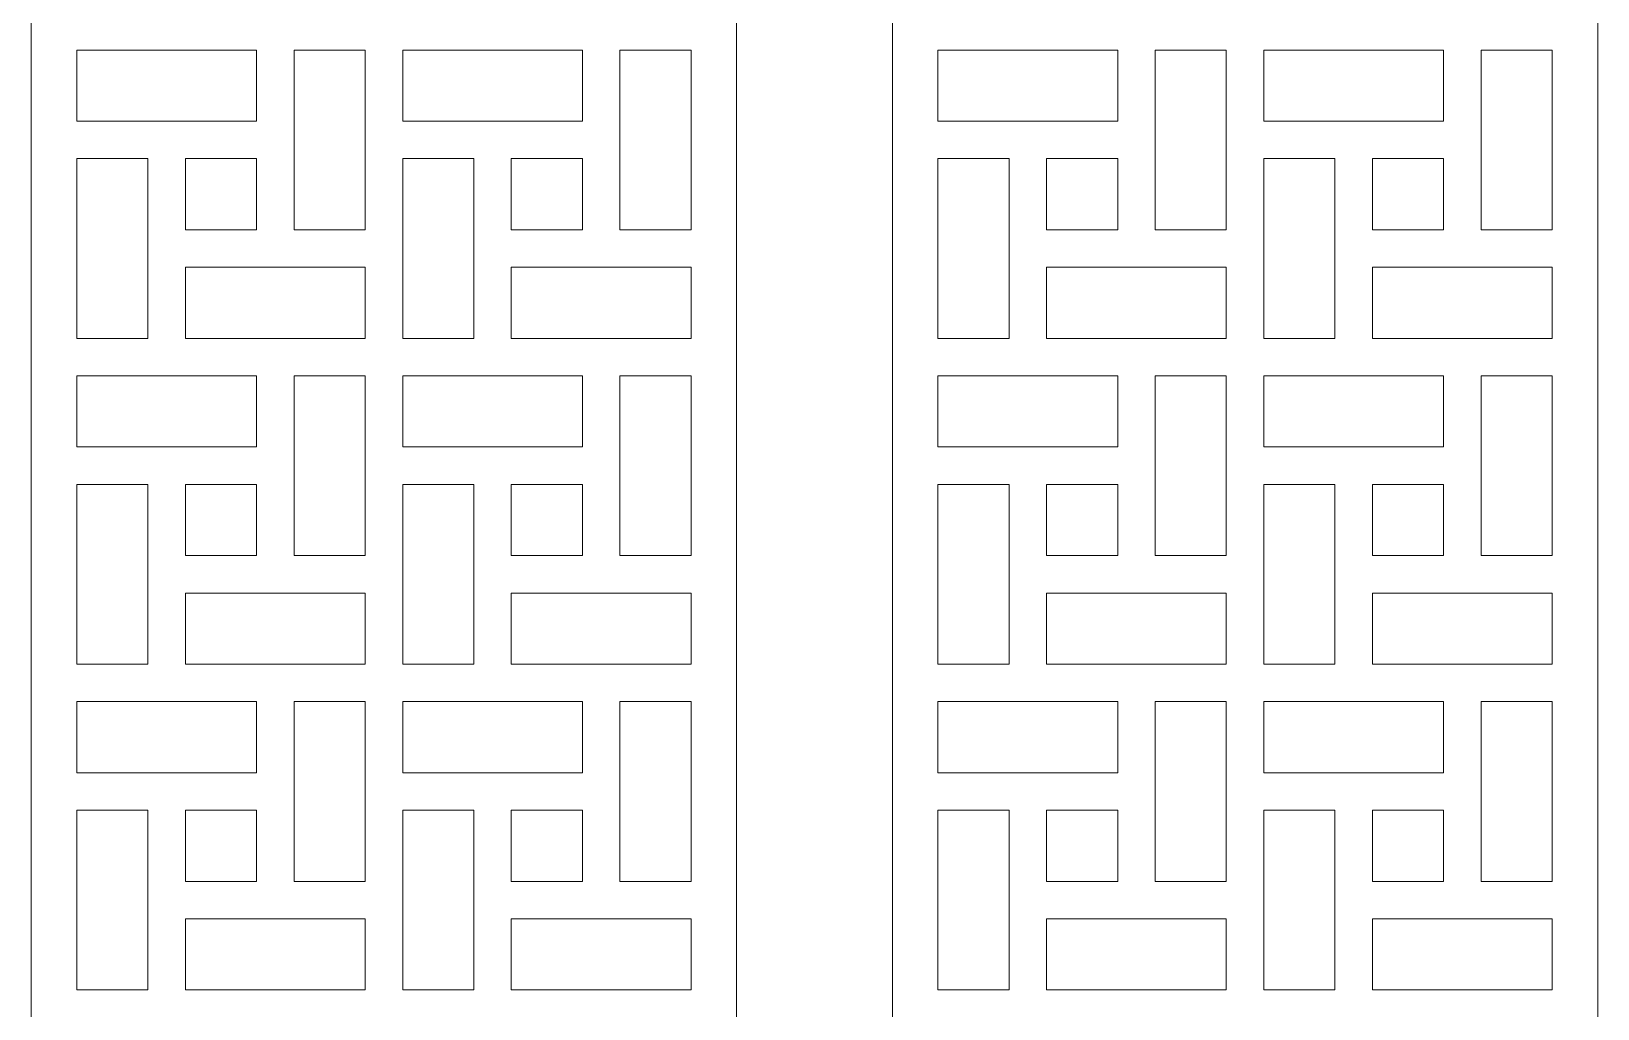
# Model space of a CAD drawing. Header units: centimetres. Extents: x -9.5 to -1.9, y -9.5 to 9.5.
# Drawn here: x -9.45 to -1.92, y -0.01 to 4.69 of the extents above; entities that cross this region are included whole.
import ezdxf

# ---------------------------------------------------------------- set-up
doc = ezdxf.new("R2010")
doc.units = ezdxf.units.CM
doc.header["$MEASUREMENT"] = 0
doc.layers.add('layer 1', color=7, linetype='Continuous')

msp = doc.modelspace()

# ---------------------------------------------------------------- linework, layer by layer
at = {"layer": 'layer 1', "color": 250, "lineweight": 9}
for points, knots in [([(-9.45389, 9.5), (-9.45389, 9.5), (-9.45389, 9.5), (-9.45389, 9.5), (-9.45389, 9.5), (-9.45389, 9.5), (-6.0638, 9.5), (-6.0638, 9.5), (-6.0638, 9.5), (-6.0638, 9.5), (-6.0638, -9.5), (-6.0638, -9.5), (-6.0638, -9.5), (-6.0638, -9.5), (-9.45389, -9.5), (-9.45389, -9.5), (-9.45389, -9.5), (-9.45389, -9.5), (-9.45389, 9.5), (-9.45389, 9.5)], [0, 0, 0, 0, 0.1666667, 0.1666667, 0.1666667, 0.1666667, 0.3333333, 0.3333333, 0.3333333, 0.3333333, 0.5, 0.5, 0.5, 0.5, 0.6666667, 0.6666667, 0.6666667, 0.6666667, 1, 1, 1, 1]), ([(-8.37097, 4.26146), (-8.37097, 4.26146), (-8.37097, 4.26146), (-8.37097, 4.26146), (-8.37097, 4.26146), (-8.37097, 4.26146), (-8.37097, 4.60353), (-8.37097, 4.60353), (-8.37097, 4.60353), (-8.37097, 4.60353), (-9.23515, 4.60353), (-9.23515, 4.60353), (-9.23515, 4.60353), (-9.23515, 4.60353), (-9.23515, 4.26146), (-9.23515, 4.26146), (-9.23515, 4.26146), (-8.94711, 4.26146), (-8.65904, 4.26146), (-8.37097, 4.26146)], [0, 0, 0, 0, 0.1666667, 0.1666667, 0.1666667, 0.1666667, 0.3333333, 0.3333333, 0.3333333, 0.3333333, 0.5, 0.5, 0.5, 0.5, 0.6666667, 0.6666667, 0.6666667, 0.6666667, 1, 1, 1, 1]), ([(-8.19093, 4.60353), (-8.19093, 4.60353), (-8.19093, 4.60353), (-8.19093, 4.60353), (-8.19093, 4.60353), (-8.19093, 4.31548), (-8.19093, 4.02741), (-8.19093, 3.73934), (-8.19093, 3.73934), (-8.19093, 3.73934), (-7.84884, 3.73934), (-7.84884, 3.73934), (-7.84884, 3.73934), (-7.84884, 3.73934), (-7.84884, 4.60353), (-7.84884, 4.60353), (-7.84884, 4.60353), (-7.84884, 4.60353), (-8.19093, 4.60353), (-8.19093, 4.60353)], [0, 0, 0, 0, 0.1666667, 0.1666667, 0.1666667, 0.1666667, 0.3333333, 0.3333333, 0.3333333, 0.3333333, 0.5, 0.5, 0.5, 0.5, 0.6666667, 0.6666667, 0.6666667, 0.6666667, 1, 1, 1, 1]), ([(-6.80465, 4.26146), (-6.80465, 4.26146), (-6.80465, 4.26146), (-6.80465, 4.26146), (-6.80465, 4.26146), (-6.80465, 4.26146), (-6.80465, 4.60353), (-6.80465, 4.60353), (-6.80465, 4.60353), (-6.80465, 4.60353), (-7.66881, 4.60353), (-7.66881, 4.60353), (-7.66881, 4.60353), (-7.66881, 4.60353), (-7.66881, 4.26146), (-7.66881, 4.26146), (-7.66881, 4.26146), (-7.38077, 4.26146), (-7.0927, 4.26146), (-6.80465, 4.26146)], [0, 0, 0, 0, 0.1666667, 0.1666667, 0.1666667, 0.1666667, 0.3333333, 0.3333333, 0.3333333, 0.3333333, 0.5, 0.5, 0.5, 0.5, 0.6666667, 0.6666667, 0.6666667, 0.6666667, 1, 1, 1, 1]), ([(-6.62459, 4.60353), (-6.62459, 4.60353), (-6.62459, 4.60353), (-6.62459, 4.60353), (-6.62459, 4.60353), (-6.62459, 4.31548), (-6.62459, 4.02741), (-6.62459, 3.73934), (-6.62459, 3.73934), (-6.62459, 3.73934), (-6.28253, 3.73934), (-6.28253, 3.73934), (-6.28253, 3.73934), (-6.28253, 3.73934), (-6.28253, 4.60353), (-6.28253, 4.60353), (-6.28253, 4.60353), (-6.28253, 4.60353), (-6.62459, 4.60353), (-6.62459, 4.60353)], [0, 0, 0, 0, 0.1666667, 0.1666667, 0.1666667, 0.1666667, 0.3333333, 0.3333333, 0.3333333, 0.3333333, 0.5, 0.5, 0.5, 0.5, 0.6666667, 0.6666667, 0.6666667, 0.6666667, 1, 1, 1, 1]), ([(-8.89309, 3.21721), (-8.89309, 3.21721), (-8.89309, 3.21721), (-8.89309, 3.21721), (-8.89309, 3.21721), (-8.89309, 3.50528), (-8.89309, 3.79335), (-8.89309, 4.08142), (-8.89309, 4.08142), (-8.89309, 4.08142), (-9.23515, 4.08142), (-9.23515, 4.08142), (-9.23515, 4.08142), (-9.23515, 4.08142), (-9.23515, 3.21721), (-9.23515, 3.21721), (-9.23515, 3.21721), (-9.23515, 3.21721), (-8.89309, 3.21721), (-8.89309, 3.21721)], [0, 0, 0, 0, 0.1666667, 0.1666667, 0.1666667, 0.1666667, 0.3333333, 0.3333333, 0.3333333, 0.3333333, 0.5, 0.5, 0.5, 0.5, 0.6666667, 0.6666667, 0.6666667, 0.6666667, 1, 1, 1, 1]), ([(-8.71306, 4.08142), (-8.71306, 4.08142), (-8.71306, 4.08142), (-8.71306, 4.08142), (-8.71306, 4.08142), (-8.71306, 4.08142), (-8.37097, 4.08142), (-8.37097, 4.08142), (-8.37097, 4.08142), (-8.37097, 4.08142), (-8.37097, 3.73934), (-8.37097, 3.73934), (-8.37097, 3.73934), (-8.37097, 3.73934), (-8.71306, 3.73934), (-8.71306, 3.73934), (-8.71306, 3.73934), (-8.71306, 3.73934), (-8.71306, 4.08142), (-8.71306, 4.08142)], [0, 0, 0, 0, 0.1666667, 0.1666667, 0.1666667, 0.1666667, 0.3333333, 0.3333333, 0.3333333, 0.3333333, 0.5, 0.5, 0.5, 0.5, 0.6666667, 0.6666667, 0.6666667, 0.6666667, 1, 1, 1, 1]), ([(-7.32676, 3.21721), (-7.32676, 3.21721), (-7.32676, 3.21721), (-7.32676, 3.21721), (-7.32676, 3.21721), (-7.32676, 3.50528), (-7.32676, 3.79335), (-7.32676, 4.08142), (-7.32676, 4.08142), (-7.32676, 4.08142), (-7.66881, 4.08142), (-7.66881, 4.08142), (-7.66881, 4.08142), (-7.66881, 4.08142), (-7.66881, 3.21721), (-7.66881, 3.21721), (-7.66881, 3.21721), (-7.66881, 3.21721), (-7.32676, 3.21721), (-7.32676, 3.21721)], [0, 0, 0, 0, 0.1666667, 0.1666667, 0.1666667, 0.1666667, 0.3333333, 0.3333333, 0.3333333, 0.3333333, 0.5, 0.5, 0.5, 0.5, 0.6666667, 0.6666667, 0.6666667, 0.6666667, 1, 1, 1, 1]), ([(-7.14672, 4.08142), (-7.14672, 4.08142), (-7.14672, 4.08142), (-7.14672, 4.08142), (-7.14672, 4.08142), (-7.14672, 4.08142), (-6.80465, 4.08142), (-6.80465, 4.08142), (-6.80465, 4.08142), (-6.80465, 4.08142), (-6.80465, 3.73934), (-6.80465, 3.73934), (-6.80465, 3.73934), (-6.80465, 3.73934), (-7.14672, 3.73934), (-7.14672, 3.73934), (-7.14672, 3.73934), (-7.14672, 3.73934), (-7.14672, 4.08142), (-7.14672, 4.08142)], [0, 0, 0, 0, 0.1666667, 0.1666667, 0.1666667, 0.1666667, 0.3333333, 0.3333333, 0.3333333, 0.3333333, 0.5, 0.5, 0.5, 0.5, 0.6666667, 0.6666667, 0.6666667, 0.6666667, 1, 1, 1, 1]), ([(-7.84884, 3.55934), (-7.84884, 3.55934), (-7.84884, 3.55934), (-7.84884, 3.55934), (-7.84884, 3.55934), (-7.84884, 3.55934), (-8.71306, 3.55934), (-8.71306, 3.55934), (-8.71306, 3.55934), (-8.71306, 3.55934), (-8.71306, 3.21721), (-8.71306, 3.21721), (-8.71306, 3.21721), (-8.71306, 3.21721), (-7.84884, 3.21721), (-7.84884, 3.21721), (-7.84884, 3.21721), (-7.84884, 3.21721), (-7.84884, 3.55934), (-7.84884, 3.55934)], [0, 0, 0, 0, 0.1666667, 0.1666667, 0.1666667, 0.1666667, 0.3333333, 0.3333333, 0.3333333, 0.3333333, 0.5, 0.5, 0.5, 0.5, 0.6666667, 0.6666667, 0.6666667, 0.6666667, 1, 1, 1, 1]), ([(-6.28253, 3.55934), (-6.28253, 3.55934), (-6.28253, 3.55934), (-6.28253, 3.55934), (-6.28253, 3.55934), (-6.28253, 3.55934), (-7.14672, 3.55934), (-7.14672, 3.55934), (-7.14672, 3.55934), (-7.14672, 3.55934), (-7.14672, 3.21721), (-7.14672, 3.21721), (-7.14672, 3.21721), (-7.14672, 3.21721), (-6.28253, 3.21721), (-6.28253, 3.21721), (-6.28253, 3.21721), (-6.28253, 3.21721), (-6.28253, 3.55934), (-6.28253, 3.55934)], [0, 0, 0, 0, 0.1666667, 0.1666667, 0.1666667, 0.1666667, 0.3333333, 0.3333333, 0.3333333, 0.3333333, 0.5, 0.5, 0.5, 0.5, 0.6666667, 0.6666667, 0.6666667, 0.6666667, 1, 1, 1, 1]), ([(-8.37097, 2.69512), (-8.37097, 2.69512), (-8.37097, 2.69512), (-8.37097, 2.69512), (-8.37097, 2.69512), (-8.37097, 2.69512), (-8.37097, 3.03717), (-8.37097, 3.03717), (-8.37097, 3.03717), (-8.37097, 3.03717), (-9.23515, 3.03717), (-9.23515, 3.03717), (-9.23515, 3.03717), (-9.23515, 3.03717), (-9.23515, 2.69512), (-9.23515, 2.69512), (-9.23515, 2.69512), (-8.94711, 2.69512), (-8.65904, 2.69512), (-8.37097, 2.69512)], [0, 0, 0, 0, 0.1666667, 0.1666667, 0.1666667, 0.1666667, 0.3333333, 0.3333333, 0.3333333, 0.3333333, 0.5, 0.5, 0.5, 0.5, 0.6666667, 0.6666667, 0.6666667, 0.6666667, 1, 1, 1, 1]), ([(-8.19093, 3.03717), (-8.19093, 3.03717), (-8.19093, 3.03717), (-8.19093, 3.03717), (-8.19093, 3.03717), (-8.19093, 2.74912), (-8.19093, 2.46107), (-8.19093, 2.17302), (-8.19093, 2.17302), (-8.19093, 2.17302), (-7.84884, 2.17302), (-7.84884, 2.17302), (-7.84884, 2.17302), (-7.84884, 2.17302), (-7.84884, 3.03717), (-7.84884, 3.03717), (-7.84884, 3.03717), (-7.84884, 3.03717), (-8.19093, 3.03717), (-8.19093, 3.03717)], [0, 0, 0, 0, 0.1666667, 0.1666667, 0.1666667, 0.1666667, 0.3333333, 0.3333333, 0.3333333, 0.3333333, 0.5, 0.5, 0.5, 0.5, 0.6666667, 0.6666667, 0.6666667, 0.6666667, 1, 1, 1, 1]), ([(-6.80465, 2.69512), (-6.80465, 2.69512), (-6.80465, 2.69512), (-6.80465, 2.69512), (-6.80465, 2.69512), (-6.80465, 2.69512), (-6.80465, 3.03717), (-6.80465, 3.03717), (-6.80465, 3.03717), (-6.80465, 3.03717), (-7.66881, 3.03717), (-7.66881, 3.03717), (-7.66881, 3.03717), (-7.66881, 3.03717), (-7.66881, 2.69512), (-7.66881, 2.69512), (-7.66881, 2.69512), (-7.38077, 2.69512), (-7.0927, 2.69512), (-6.80465, 2.69512)], [0, 0, 0, 0, 0.1666667, 0.1666667, 0.1666667, 0.1666667, 0.3333333, 0.3333333, 0.3333333, 0.3333333, 0.5, 0.5, 0.5, 0.5, 0.6666667, 0.6666667, 0.6666667, 0.6666667, 1, 1, 1, 1]), ([(-6.62459, 3.03717), (-6.62459, 3.03717), (-6.62459, 3.03717), (-6.62459, 3.03717), (-6.62459, 3.03717), (-6.62459, 2.74912), (-6.62459, 2.46107), (-6.62459, 2.17302), (-6.62459, 2.17302), (-6.62459, 2.17302), (-6.28253, 2.17302), (-6.28253, 2.17302), (-6.28253, 2.17302), (-6.28253, 2.17302), (-6.28253, 3.03717), (-6.28253, 3.03717), (-6.28253, 3.03717), (-6.28253, 3.03717), (-6.62459, 3.03717), (-6.62459, 3.03717)], [0, 0, 0, 0, 0.1666667, 0.1666667, 0.1666667, 0.1666667, 0.3333333, 0.3333333, 0.3333333, 0.3333333, 0.5, 0.5, 0.5, 0.5, 0.6666667, 0.6666667, 0.6666667, 0.6666667, 1, 1, 1, 1]), ([(-8.89309, 1.65089), (-8.89309, 1.65089), (-8.89309, 1.65089), (-8.89309, 1.65089), (-8.89309, 1.65089), (-8.89309, 1.93896), (-8.89309, 2.22703), (-8.89309, 2.51507), (-8.89309, 2.51507), (-8.89309, 2.51507), (-9.23515, 2.51507), (-9.23515, 2.51507), (-9.23515, 2.51507), (-9.23515, 2.51507), (-9.23515, 1.65089), (-9.23515, 1.65089), (-9.23515, 1.65089), (-9.23515, 1.65089), (-8.89309, 1.65089), (-8.89309, 1.65089)], [0, 0, 0, 0, 0.1666667, 0.1666667, 0.1666667, 0.1666667, 0.3333333, 0.3333333, 0.3333333, 0.3333333, 0.5, 0.5, 0.5, 0.5, 0.6666667, 0.6666667, 0.6666667, 0.6666667, 1, 1, 1, 1]), ([(-8.71306, 2.51507), (-8.71306, 2.51507), (-8.71306, 2.51507), (-8.71306, 2.51507), (-8.71306, 2.51507), (-8.71306, 2.51507), (-8.37097, 2.51507), (-8.37097, 2.51507), (-8.37097, 2.51507), (-8.37097, 2.51507), (-8.37097, 2.17302), (-8.37097, 2.17302), (-8.37097, 2.17302), (-8.37097, 2.17302), (-8.71306, 2.17302), (-8.71306, 2.17302), (-8.71306, 2.17302), (-8.71306, 2.17302), (-8.71306, 2.51507), (-8.71306, 2.51507)], [0, 0, 0, 0, 0.1666667, 0.1666667, 0.1666667, 0.1666667, 0.3333333, 0.3333333, 0.3333333, 0.3333333, 0.5, 0.5, 0.5, 0.5, 0.6666667, 0.6666667, 0.6666667, 0.6666667, 1, 1, 1, 1]), ([(-7.32676, 1.65089), (-7.32676, 1.65089), (-7.32676, 1.65089), (-7.32676, 1.65089), (-7.32676, 1.65089), (-7.32676, 1.93896), (-7.32676, 2.22703), (-7.32676, 2.51507), (-7.32676, 2.51507), (-7.32676, 2.51507), (-7.66881, 2.51507), (-7.66881, 2.51507), (-7.66881, 2.51507), (-7.66881, 2.51507), (-7.66881, 1.65089), (-7.66881, 1.65089), (-7.66881, 1.65089), (-7.66881, 1.65089), (-7.32676, 1.65089), (-7.32676, 1.65089)], [0, 0, 0, 0, 0.1666667, 0.1666667, 0.1666667, 0.1666667, 0.3333333, 0.3333333, 0.3333333, 0.3333333, 0.5, 0.5, 0.5, 0.5, 0.6666667, 0.6666667, 0.6666667, 0.6666667, 1, 1, 1, 1]), ([(-7.14672, 2.51507), (-7.14672, 2.51507), (-7.14672, 2.51507), (-7.14672, 2.51507), (-7.14672, 2.51507), (-7.14672, 2.51507), (-6.80465, 2.51507), (-6.80465, 2.51507), (-6.80465, 2.51507), (-6.80465, 2.51507), (-6.80465, 2.17302), (-6.80465, 2.17302), (-6.80465, 2.17302), (-6.80465, 2.17302), (-7.14672, 2.17302), (-7.14672, 2.17302), (-7.14672, 2.17302), (-7.14672, 2.17302), (-7.14672, 2.51507), (-7.14672, 2.51507)], [0, 0, 0, 0, 0.1666667, 0.1666667, 0.1666667, 0.1666667, 0.3333333, 0.3333333, 0.3333333, 0.3333333, 0.5, 0.5, 0.5, 0.5, 0.6666667, 0.6666667, 0.6666667, 0.6666667, 1, 1, 1, 1]), ([(-7.84884, 1.99298), (-7.84884, 1.99298), (-7.84884, 1.99298), (-7.84884, 1.99298), (-7.84884, 1.99298), (-7.84884, 1.99298), (-8.71306, 1.99298), (-8.71306, 1.99298), (-8.71306, 1.99298), (-8.71306, 1.99298), (-8.71306, 1.65089), (-8.71306, 1.65089), (-8.71306, 1.65089), (-8.71306, 1.65089), (-7.84884, 1.65089), (-7.84884, 1.65089), (-7.84884, 1.65089), (-7.84884, 1.65089), (-7.84884, 1.99298), (-7.84884, 1.99298)], [0, 0, 0, 0, 0.1666667, 0.1666667, 0.1666667, 0.1666667, 0.3333333, 0.3333333, 0.3333333, 0.3333333, 0.5, 0.5, 0.5, 0.5, 0.6666667, 0.6666667, 0.6666667, 0.6666667, 1, 1, 1, 1]), ([(-6.28253, 1.99298), (-6.28253, 1.99298), (-6.28253, 1.99298), (-6.28253, 1.99298), (-6.28253, 1.99298), (-6.28253, 1.99298), (-7.14672, 1.99298), (-7.14672, 1.99298), (-7.14672, 1.99298), (-7.14672, 1.99298), (-7.14672, 1.65089), (-7.14672, 1.65089), (-7.14672, 1.65089), (-7.14672, 1.65089), (-6.28253, 1.65089), (-6.28253, 1.65089), (-6.28253, 1.65089), (-6.28253, 1.65089), (-6.28253, 1.99298), (-6.28253, 1.99298)], [0, 0, 0, 0, 0.1666667, 0.1666667, 0.1666667, 0.1666667, 0.3333333, 0.3333333, 0.3333333, 0.3333333, 0.5, 0.5, 0.5, 0.5, 0.6666667, 0.6666667, 0.6666667, 0.6666667, 1, 1, 1, 1]), ([(-8.37097, 1.1288), (-8.37097, 1.1288), (-8.37097, 1.1288), (-8.37097, 1.1288), (-8.37097, 1.1288), (-8.37097, 1.1288), (-8.37097, 1.47085), (-8.37097, 1.47085), (-8.37097, 1.47085), (-8.37097, 1.47085), (-9.23515, 1.47085), (-9.23515, 1.47085), (-9.23515, 1.47085), (-9.23515, 1.47085), (-9.23515, 1.1288), (-9.23515, 1.1288), (-9.23515, 1.1288), (-8.94711, 1.1288), (-8.65904, 1.1288), (-8.37097, 1.1288)], [0, 0, 0, 0, 0.1666667, 0.1666667, 0.1666667, 0.1666667, 0.3333333, 0.3333333, 0.3333333, 0.3333333, 0.5, 0.5, 0.5, 0.5, 0.6666667, 0.6666667, 0.6666667, 0.6666667, 1, 1, 1, 1]), ([(-8.19093, 1.47085), (-8.19093, 1.47085), (-8.19093, 1.47085), (-8.19093, 1.47085), (-8.19093, 1.47085), (-8.19093, 1.18278), (-8.19093, 0.89475), (-8.19093, 0.60668), (-8.19093, 0.60668), (-8.19093, 0.60668), (-7.84884, 0.60668), (-7.84884, 0.60668), (-7.84884, 0.60668), (-7.84884, 0.60668), (-7.84884, 1.47085), (-7.84884, 1.47085), (-7.84884, 1.47085), (-7.84884, 1.47085), (-8.19093, 1.47085), (-8.19093, 1.47085)], [0, 0, 0, 0, 0.1666667, 0.1666667, 0.1666667, 0.1666667, 0.3333333, 0.3333333, 0.3333333, 0.3333333, 0.5, 0.5, 0.5, 0.5, 0.6666667, 0.6666667, 0.6666667, 0.6666667, 1, 1, 1, 1]), ([(-6.80465, 1.1288), (-6.80465, 1.1288), (-6.80465, 1.1288), (-6.80465, 1.1288), (-6.80465, 1.1288), (-6.80465, 1.1288), (-6.80465, 1.47085), (-6.80465, 1.47085), (-6.80465, 1.47085), (-6.80465, 1.47085), (-7.66881, 1.47085), (-7.66881, 1.47085), (-7.66881, 1.47085), (-7.66881, 1.47085), (-7.66881, 1.1288), (-7.66881, 1.1288), (-7.66881, 1.1288), (-7.38077, 1.1288), (-7.0927, 1.1288), (-6.80465, 1.1288)], [0, 0, 0, 0, 0.1666667, 0.1666667, 0.1666667, 0.1666667, 0.3333333, 0.3333333, 0.3333333, 0.3333333, 0.5, 0.5, 0.5, 0.5, 0.6666667, 0.6666667, 0.6666667, 0.6666667, 1, 1, 1, 1]), ([(-6.62459, 1.47085), (-6.62459, 1.47085), (-6.62459, 1.47085), (-6.62459, 1.47085), (-6.62459, 1.47085), (-6.62459, 1.18278), (-6.62459, 0.89475), (-6.62459, 0.60668), (-6.62459, 0.60668), (-6.62459, 0.60668), (-6.28253, 0.60668), (-6.28253, 0.60668), (-6.28253, 0.60668), (-6.28253, 0.60668), (-6.28253, 1.47085), (-6.28253, 1.47085), (-6.28253, 1.47085), (-6.28253, 1.47085), (-6.62459, 1.47085), (-6.62459, 1.47085)], [0, 0, 0, 0, 0.1666667, 0.1666667, 0.1666667, 0.1666667, 0.3333333, 0.3333333, 0.3333333, 0.3333333, 0.5, 0.5, 0.5, 0.5, 0.6666667, 0.6666667, 0.6666667, 0.6666667, 1, 1, 1, 1]), ([(-8.89309, 0.08455), (-8.89309, 0.08455), (-8.89309, 0.08455), (-8.89309, 0.08455), (-8.89309, 0.08455), (-8.89309, 0.37262), (-8.89309, 0.66069), (-8.89309, 0.94873), (-8.89309, 0.94873), (-8.89309, 0.94873), (-9.23515, 0.94873), (-9.23515, 0.94873), (-9.23515, 0.94873), (-9.23515, 0.94873), (-9.23515, 0.08455), (-9.23515, 0.08455), (-9.23515, 0.08455), (-9.23515, 0.08455), (-8.89309, 0.08455), (-8.89309, 0.08455)], [0, 0, 0, 0, 0.1666667, 0.1666667, 0.1666667, 0.1666667, 0.3333333, 0.3333333, 0.3333333, 0.3333333, 0.5, 0.5, 0.5, 0.5, 0.6666667, 0.6666667, 0.6666667, 0.6666667, 1, 1, 1, 1]), ([(-8.71306, 0.94873), (-8.71306, 0.94873), (-8.37097, 0.94873), (-8.37097, 0.94873), (-8.37097, 0.94873), (-8.37097, 0.94873), (-8.37097, 0.60668), (-8.37097, 0.60668), (-8.37097, 0.60668), (-8.37097, 0.60668), (-8.71306, 0.60668), (-8.71306, 0.60668), (-8.71306, 0.60668), (-8.71306, 0.60668), (-8.71306, 0.94873), (-8.71306, 0.94873)], [0, 0, 0, 0, 0.2, 0.2, 0.2, 0.2, 0.4, 0.4, 0.4, 0.4, 0.6, 0.6, 0.6, 0.6, 1, 1, 1, 1]), ([(-7.32676, 0.08455), (-7.32676, 0.08455), (-7.32676, 0.08455), (-7.32676, 0.08455), (-7.32676, 0.08455), (-7.32676, 0.37262), (-7.32676, 0.66069), (-7.32676, 0.94873), (-7.32676, 0.94873), (-7.32676, 0.94873), (-7.66881, 0.94873), (-7.66881, 0.94873), (-7.66881, 0.94873), (-7.66881, 0.94873), (-7.66881, 0.08455), (-7.66881, 0.08455), (-7.66881, 0.08455), (-7.66881, 0.08455), (-7.32676, 0.08455), (-7.32676, 0.08455)], [0, 0, 0, 0, 0.1666667, 0.1666667, 0.1666667, 0.1666667, 0.3333333, 0.3333333, 0.3333333, 0.3333333, 0.5, 0.5, 0.5, 0.5, 0.6666667, 0.6666667, 0.6666667, 0.6666667, 1, 1, 1, 1]), ([(-7.14672, 0.94873), (-7.14672, 0.94873), (-7.14672, 0.94873), (-7.14672, 0.94873), (-7.14672, 0.94873), (-7.14672, 0.94873), (-6.80465, 0.94873), (-6.80465, 0.94873), (-6.80465, 0.94873), (-6.80465, 0.94873), (-6.80465, 0.60668), (-6.80465, 0.60668), (-6.80465, 0.60668), (-6.80465, 0.60668), (-7.14672, 0.60668), (-7.14672, 0.60668), (-7.14672, 0.60668), (-7.14672, 0.60668), (-7.14672, 0.94873), (-7.14672, 0.94873)], [0, 0, 0, 0, 0.1666667, 0.1666667, 0.1666667, 0.1666667, 0.3333333, 0.3333333, 0.3333333, 0.3333333, 0.5, 0.5, 0.5, 0.5, 0.6666667, 0.6666667, 0.6666667, 0.6666667, 1, 1, 1, 1]), ([(-7.84884, 0.42664), (-7.84884, 0.42664), (-7.84884, 0.42664), (-7.84884, 0.42664), (-7.84884, 0.42664), (-7.84884, 0.42664), (-8.71306, 0.42664), (-8.71306, 0.42664), (-8.71306, 0.42664), (-8.71306, 0.42664), (-8.71306, 0.08455), (-8.71306, 0.08455), (-8.71306, 0.08455), (-8.71306, 0.08455), (-7.84884, 0.08455), (-7.84884, 0.08455), (-7.84884, 0.08455), (-7.84884, 0.08455), (-7.84884, 0.42664), (-7.84884, 0.42664)], [0, 0, 0, 0, 0.1666667, 0.1666667, 0.1666667, 0.1666667, 0.3333333, 0.3333333, 0.3333333, 0.3333333, 0.5, 0.5, 0.5, 0.5, 0.6666667, 0.6666667, 0.6666667, 0.6666667, 1, 1, 1, 1]), ([(-6.28253, 0.42664), (-6.28253, 0.42664), (-6.28253, 0.42664), (-6.28253, 0.42664), (-6.28253, 0.42664), (-6.28253, 0.42664), (-7.14672, 0.42664), (-7.14672, 0.42664), (-7.14672, 0.42664), (-7.14672, 0.42664), (-7.14672, 0.08455), (-7.14672, 0.08455), (-7.14672, 0.08455), (-7.14672, 0.08455), (-6.28253, 0.08455), (-6.28253, 0.08455), (-6.28253, 0.08455), (-6.28253, 0.08455), (-6.28253, 0.42664), (-6.28253, 0.42664)], [0, 0, 0, 0, 0.1666667, 0.1666667, 0.1666667, 0.1666667, 0.3333333, 0.3333333, 0.3333333, 0.3333333, 0.5, 0.5, 0.5, 0.5, 0.6666667, 0.6666667, 0.6666667, 0.6666667, 1, 1, 1, 1])]:
    msp.add_open_spline(points, degree=3, knots=knots, dxfattribs=at)
at = {"layer": 'layer 1', "color": 7, "lineweight": 9}
for points, knots in [([(-5.31503, 9.5), (-5.31503, 9.5), (-5.31503, 9.5), (-5.31503, 9.5), (-5.31503, 9.5), (-5.31503, 9.5), (-1.92494, 9.5), (-1.92494, 9.5), (-1.92494, 9.5), (-1.92494, 9.5), (-1.92494, -9.5), (-1.92494, -9.5), (-1.92494, -9.5), (-1.92494, -9.5), (-5.31503, -9.5), (-5.31503, -9.5), (-5.31503, -9.5), (-5.31503, -9.5), (-5.31503, 9.5), (-5.31503, 9.5)], [0, 0, 0, 0, 0.1666667, 0.1666667, 0.1666667, 0.1666667, 0.3333333, 0.3333333, 0.3333333, 0.3333333, 0.5, 0.5, 0.5, 0.5, 0.6666667, 0.6666667, 0.6666667, 0.6666667, 1, 1, 1, 1]), ([(-4.23211, 4.26146), (-4.23211, 4.26146), (-4.23211, 4.26146), (-4.23211, 4.26146), (-4.23211, 4.26146), (-4.23211, 4.26146), (-4.23211, 4.60353), (-4.23211, 4.60353), (-4.23211, 4.60353), (-4.23211, 4.60353), (-5.09629, 4.60353), (-5.09629, 4.60353), (-5.09629, 4.60353), (-5.09629, 4.60353), (-5.09629, 4.26146), (-5.09629, 4.26146), (-5.09629, 4.26146), (-4.80825, 4.26146), (-4.52018, 4.26146), (-4.23211, 4.26146)], [0, 0, 0, 0, 0.1666667, 0.1666667, 0.1666667, 0.1666667, 0.3333333, 0.3333333, 0.3333333, 0.3333333, 0.5, 0.5, 0.5, 0.5, 0.6666667, 0.6666667, 0.6666667, 0.6666667, 1, 1, 1, 1]), ([(-4.05207, 4.60353), (-4.05207, 4.60353), (-4.05207, 4.60353), (-4.05207, 4.60353), (-4.05207, 4.60353), (-4.05207, 4.31548), (-4.05207, 4.02741), (-4.05207, 3.73934), (-4.05207, 3.73934), (-4.05207, 3.73934), (-3.70998, 3.73934), (-3.70998, 3.73934), (-3.70998, 3.73934), (-3.70998, 3.73934), (-3.70998, 4.60353), (-3.70998, 4.60353), (-3.70998, 4.60353), (-3.70998, 4.60353), (-4.05207, 4.60353), (-4.05207, 4.60353)], [0, 0, 0, 0, 0.1666667, 0.1666667, 0.1666667, 0.1666667, 0.3333333, 0.3333333, 0.3333333, 0.3333333, 0.5, 0.5, 0.5, 0.5, 0.6666667, 0.6666667, 0.6666667, 0.6666667, 1, 1, 1, 1]), ([(-2.66579, 4.26146), (-2.66579, 4.26146), (-2.66579, 4.26146), (-2.66579, 4.26146), (-2.66579, 4.26146), (-2.66579, 4.26146), (-2.66579, 4.60353), (-2.66579, 4.60353), (-2.66579, 4.60353), (-2.66579, 4.60353), (-3.52995, 4.60353), (-3.52995, 4.60353), (-3.52995, 4.60353), (-3.52995, 4.60353), (-3.52995, 4.26146), (-3.52995, 4.26146), (-3.52995, 4.26146), (-3.24191, 4.26146), (-2.95384, 4.26146), (-2.66579, 4.26146)], [0, 0, 0, 0, 0.1666667, 0.1666667, 0.1666667, 0.1666667, 0.3333333, 0.3333333, 0.3333333, 0.3333333, 0.5, 0.5, 0.5, 0.5, 0.6666667, 0.6666667, 0.6666667, 0.6666667, 1, 1, 1, 1]), ([(-2.48573, 4.60353), (-2.48573, 4.60353), (-2.48573, 4.60353), (-2.48573, 4.60353), (-2.48573, 4.60353), (-2.48573, 4.31548), (-2.48573, 4.02741), (-2.48573, 3.73934), (-2.48573, 3.73934), (-2.48573, 3.73934), (-2.14367, 3.73934), (-2.14367, 3.73934), (-2.14367, 3.73934), (-2.14367, 3.73934), (-2.14367, 4.60353), (-2.14367, 4.60353), (-2.14367, 4.60353), (-2.14367, 4.60353), (-2.48573, 4.60353), (-2.48573, 4.60353)], [0, 0, 0, 0, 0.1666667, 0.1666667, 0.1666667, 0.1666667, 0.3333333, 0.3333333, 0.3333333, 0.3333333, 0.5, 0.5, 0.5, 0.5, 0.6666667, 0.6666667, 0.6666667, 0.6666667, 1, 1, 1, 1]), ([(-4.75423, 3.21721), (-4.75423, 3.21721), (-4.75423, 3.21721), (-4.75423, 3.21721), (-4.75423, 3.21721), (-4.75423, 3.50528), (-4.75423, 3.79335), (-4.75423, 4.08142), (-4.75423, 4.08142), (-4.75423, 4.08142), (-5.09629, 4.08142), (-5.09629, 4.08142), (-5.09629, 4.08142), (-5.09629, 4.08142), (-5.09629, 3.21721), (-5.09629, 3.21721), (-5.09629, 3.21721), (-5.09629, 3.21721), (-4.75423, 3.21721), (-4.75423, 3.21721)], [0, 0, 0, 0, 0.1666667, 0.1666667, 0.1666667, 0.1666667, 0.3333333, 0.3333333, 0.3333333, 0.3333333, 0.5, 0.5, 0.5, 0.5, 0.6666667, 0.6666667, 0.6666667, 0.6666667, 1, 1, 1, 1]), ([(-4.5742, 4.08142), (-4.5742, 4.08142), (-4.5742, 4.08142), (-4.5742, 4.08142), (-4.5742, 4.08142), (-4.5742, 4.08142), (-4.23211, 4.08142), (-4.23211, 4.08142), (-4.23211, 4.08142), (-4.23211, 4.08142), (-4.23211, 3.73934), (-4.23211, 3.73934), (-4.23211, 3.73934), (-4.23211, 3.73934), (-4.5742, 3.73934), (-4.5742, 3.73934), (-4.5742, 3.73934), (-4.5742, 3.73934), (-4.5742, 4.08142), (-4.5742, 4.08142)], [0, 0, 0, 0, 0.1666667, 0.1666667, 0.1666667, 0.1666667, 0.3333333, 0.3333333, 0.3333333, 0.3333333, 0.5, 0.5, 0.5, 0.5, 0.6666667, 0.6666667, 0.6666667, 0.6666667, 1, 1, 1, 1]), ([(-3.1879, 3.21721), (-3.1879, 3.21721), (-3.1879, 3.21721), (-3.1879, 3.21721), (-3.1879, 3.21721), (-3.1879, 3.50528), (-3.1879, 3.79335), (-3.1879, 4.08142), (-3.1879, 4.08142), (-3.1879, 4.08142), (-3.52995, 4.08142), (-3.52995, 4.08142), (-3.52995, 4.08142), (-3.52995, 4.08142), (-3.52995, 3.21721), (-3.52995, 3.21721), (-3.52995, 3.21721), (-3.52995, 3.21721), (-3.1879, 3.21721), (-3.1879, 3.21721)], [0, 0, 0, 0, 0.1666667, 0.1666667, 0.1666667, 0.1666667, 0.3333333, 0.3333333, 0.3333333, 0.3333333, 0.5, 0.5, 0.5, 0.5, 0.6666667, 0.6666667, 0.6666667, 0.6666667, 1, 1, 1, 1]), ([(-3.00786, 4.08142), (-3.00786, 4.08142), (-3.00786, 4.08142), (-3.00786, 4.08142), (-3.00786, 4.08142), (-3.00786, 4.08142), (-2.66579, 4.08142), (-2.66579, 4.08142), (-2.66579, 4.08142), (-2.66579, 4.08142), (-2.66579, 3.73934), (-2.66579, 3.73934), (-2.66579, 3.73934), (-2.66579, 3.73934), (-3.00786, 3.73934), (-3.00786, 3.73934), (-3.00786, 3.73934), (-3.00786, 3.73934), (-3.00786, 4.08142), (-3.00786, 4.08142)], [0, 0, 0, 0, 0.1666667, 0.1666667, 0.1666667, 0.1666667, 0.3333333, 0.3333333, 0.3333333, 0.3333333, 0.5, 0.5, 0.5, 0.5, 0.6666667, 0.6666667, 0.6666667, 0.6666667, 1, 1, 1, 1]), ([(-3.70998, 3.55934), (-3.70998, 3.55934), (-3.70998, 3.55934), (-3.70998, 3.55934), (-3.70998, 3.55934), (-3.70998, 3.55934), (-4.5742, 3.55934), (-4.5742, 3.55934), (-4.5742, 3.55934), (-4.5742, 3.55934), (-4.5742, 3.21721), (-4.5742, 3.21721), (-4.5742, 3.21721), (-4.5742, 3.21721), (-3.70998, 3.21721), (-3.70998, 3.21721), (-3.70998, 3.21721), (-3.70998, 3.21721), (-3.70998, 3.55934), (-3.70998, 3.55934)], [0, 0, 0, 0, 0.1666667, 0.1666667, 0.1666667, 0.1666667, 0.3333333, 0.3333333, 0.3333333, 0.3333333, 0.5, 0.5, 0.5, 0.5, 0.6666667, 0.6666667, 0.6666667, 0.6666667, 1, 1, 1, 1]), ([(-2.14367, 3.55934), (-2.14367, 3.55934), (-2.14367, 3.55934), (-2.14367, 3.55934), (-2.14367, 3.55934), (-2.14367, 3.55934), (-3.00786, 3.55934), (-3.00786, 3.55934), (-3.00786, 3.55934), (-3.00786, 3.55934), (-3.00786, 3.21721), (-3.00786, 3.21721), (-3.00786, 3.21721), (-3.00786, 3.21721), (-2.14367, 3.21721), (-2.14367, 3.21721), (-2.14367, 3.21721), (-2.14367, 3.21721), (-2.14367, 3.55934), (-2.14367, 3.55934)], [0, 0, 0, 0, 0.1666667, 0.1666667, 0.1666667, 0.1666667, 0.3333333, 0.3333333, 0.3333333, 0.3333333, 0.5, 0.5, 0.5, 0.5, 0.6666667, 0.6666667, 0.6666667, 0.6666667, 1, 1, 1, 1]), ([(-4.23211, 2.69512), (-4.23211, 2.69512), (-4.23211, 2.69512), (-4.23211, 2.69512), (-4.23211, 2.69512), (-4.23211, 2.69512), (-4.23211, 3.03717), (-4.23211, 3.03717), (-4.23211, 3.03717), (-4.23211, 3.03717), (-5.09629, 3.03717), (-5.09629, 3.03717), (-5.09629, 3.03717), (-5.09629, 3.03717), (-5.09629, 2.69512), (-5.09629, 2.69512), (-5.09629, 2.69512), (-4.80825, 2.69512), (-4.52018, 2.69512), (-4.23211, 2.69512)], [0, 0, 0, 0, 0.1666667, 0.1666667, 0.1666667, 0.1666667, 0.3333333, 0.3333333, 0.3333333, 0.3333333, 0.5, 0.5, 0.5, 0.5, 0.6666667, 0.6666667, 0.6666667, 0.6666667, 1, 1, 1, 1]), ([(-4.05207, 3.03717), (-4.05207, 3.03717), (-4.05207, 3.03717), (-4.05207, 3.03717), (-4.05207, 3.03717), (-4.05207, 2.74912), (-4.05207, 2.46107), (-4.05207, 2.17302), (-4.05207, 2.17302), (-4.05207, 2.17302), (-3.70998, 2.17302), (-3.70998, 2.17302), (-3.70998, 2.17302), (-3.70998, 2.17302), (-3.70998, 3.03717), (-3.70998, 3.03717), (-3.70998, 3.03717), (-3.70998, 3.03717), (-4.05207, 3.03717), (-4.05207, 3.03717)], [0, 0, 0, 0, 0.1666667, 0.1666667, 0.1666667, 0.1666667, 0.3333333, 0.3333333, 0.3333333, 0.3333333, 0.5, 0.5, 0.5, 0.5, 0.6666667, 0.6666667, 0.6666667, 0.6666667, 1, 1, 1, 1]), ([(-2.66579, 2.69512), (-2.66579, 2.69512), (-2.66579, 2.69512), (-2.66579, 2.69512), (-2.66579, 2.69512), (-2.66579, 2.69512), (-2.66579, 3.03717), (-2.66579, 3.03717), (-2.66579, 3.03717), (-2.66579, 3.03717), (-3.52995, 3.03717), (-3.52995, 3.03717), (-3.52995, 3.03717), (-3.52995, 3.03717), (-3.52995, 2.69512), (-3.52995, 2.69512), (-3.52995, 2.69512), (-3.24191, 2.69512), (-2.95384, 2.69512), (-2.66579, 2.69512)], [0, 0, 0, 0, 0.1666667, 0.1666667, 0.1666667, 0.1666667, 0.3333333, 0.3333333, 0.3333333, 0.3333333, 0.5, 0.5, 0.5, 0.5, 0.6666667, 0.6666667, 0.6666667, 0.6666667, 1, 1, 1, 1]), ([(-2.48573, 3.03717), (-2.48573, 3.03717), (-2.48573, 3.03717), (-2.48573, 3.03717), (-2.48573, 3.03717), (-2.48573, 2.74912), (-2.48573, 2.46107), (-2.48573, 2.17302), (-2.48573, 2.17302), (-2.48573, 2.17302), (-2.14367, 2.17302), (-2.14367, 2.17302), (-2.14367, 2.17302), (-2.14367, 2.17302), (-2.14367, 3.03717), (-2.14367, 3.03717), (-2.14367, 3.03717), (-2.14367, 3.03717), (-2.48573, 3.03717), (-2.48573, 3.03717)], [0, 0, 0, 0, 0.1666667, 0.1666667, 0.1666667, 0.1666667, 0.3333333, 0.3333333, 0.3333333, 0.3333333, 0.5, 0.5, 0.5, 0.5, 0.6666667, 0.6666667, 0.6666667, 0.6666667, 1, 1, 1, 1]), ([(-4.75423, 1.65089), (-4.75423, 1.65089), (-4.75423, 1.65089), (-4.75423, 1.65089), (-4.75423, 1.65089), (-4.75423, 1.93896), (-4.75423, 2.22703), (-4.75423, 2.51507), (-4.75423, 2.51507), (-4.75423, 2.51507), (-5.09629, 2.51507), (-5.09629, 2.51507), (-5.09629, 2.51507), (-5.09629, 2.51507), (-5.09629, 1.65089), (-5.09629, 1.65089), (-5.09629, 1.65089), (-5.09629, 1.65089), (-4.75423, 1.65089), (-4.75423, 1.65089)], [0, 0, 0, 0, 0.1666667, 0.1666667, 0.1666667, 0.1666667, 0.3333333, 0.3333333, 0.3333333, 0.3333333, 0.5, 0.5, 0.5, 0.5, 0.6666667, 0.6666667, 0.6666667, 0.6666667, 1, 1, 1, 1]), ([(-4.5742, 2.51507), (-4.5742, 2.51507), (-4.5742, 2.51507), (-4.5742, 2.51507), (-4.5742, 2.51507), (-4.5742, 2.51507), (-4.23211, 2.51507), (-4.23211, 2.51507), (-4.23211, 2.51507), (-4.23211, 2.51507), (-4.23211, 2.17302), (-4.23211, 2.17302), (-4.23211, 2.17302), (-4.23211, 2.17302), (-4.5742, 2.17302), (-4.5742, 2.17302), (-4.5742, 2.17302), (-4.5742, 2.17302), (-4.5742, 2.51507), (-4.5742, 2.51507)], [0, 0, 0, 0, 0.1666667, 0.1666667, 0.1666667, 0.1666667, 0.3333333, 0.3333333, 0.3333333, 0.3333333, 0.5, 0.5, 0.5, 0.5, 0.6666667, 0.6666667, 0.6666667, 0.6666667, 1, 1, 1, 1]), ([(-3.1879, 1.65089), (-3.1879, 1.65089), (-3.1879, 1.65089), (-3.1879, 1.65089), (-3.1879, 1.65089), (-3.1879, 1.93896), (-3.1879, 2.22703), (-3.1879, 2.51507), (-3.1879, 2.51507), (-3.1879, 2.51507), (-3.52995, 2.51507), (-3.52995, 2.51507), (-3.52995, 2.51507), (-3.52995, 2.51507), (-3.52995, 1.65089), (-3.52995, 1.65089), (-3.52995, 1.65089), (-3.52995, 1.65089), (-3.1879, 1.65089), (-3.1879, 1.65089)], [0, 0, 0, 0, 0.1666667, 0.1666667, 0.1666667, 0.1666667, 0.3333333, 0.3333333, 0.3333333, 0.3333333, 0.5, 0.5, 0.5, 0.5, 0.6666667, 0.6666667, 0.6666667, 0.6666667, 1, 1, 1, 1]), ([(-3.00786, 2.51507), (-3.00786, 2.51507), (-3.00786, 2.51507), (-3.00786, 2.51507), (-3.00786, 2.51507), (-3.00786, 2.51507), (-2.66579, 2.51507), (-2.66579, 2.51507), (-2.66579, 2.51507), (-2.66579, 2.51507), (-2.66579, 2.17302), (-2.66579, 2.17302), (-2.66579, 2.17302), (-2.66579, 2.17302), (-3.00786, 2.17302), (-3.00786, 2.17302), (-3.00786, 2.17302), (-3.00786, 2.17302), (-3.00786, 2.51507), (-3.00786, 2.51507)], [0, 0, 0, 0, 0.1666667, 0.1666667, 0.1666667, 0.1666667, 0.3333333, 0.3333333, 0.3333333, 0.3333333, 0.5, 0.5, 0.5, 0.5, 0.6666667, 0.6666667, 0.6666667, 0.6666667, 1, 1, 1, 1]), ([(-3.70998, 1.99298), (-3.70998, 1.99298), (-3.70998, 1.99298), (-3.70998, 1.99298), (-3.70998, 1.99298), (-3.70998, 1.99298), (-4.5742, 1.99298), (-4.5742, 1.99298), (-4.5742, 1.99298), (-4.5742, 1.99298), (-4.5742, 1.65089), (-4.5742, 1.65089), (-4.5742, 1.65089), (-4.5742, 1.65089), (-3.70998, 1.65089), (-3.70998, 1.65089), (-3.70998, 1.65089), (-3.70998, 1.65089), (-3.70998, 1.99298), (-3.70998, 1.99298)], [0, 0, 0, 0, 0.1666667, 0.1666667, 0.1666667, 0.1666667, 0.3333333, 0.3333333, 0.3333333, 0.3333333, 0.5, 0.5, 0.5, 0.5, 0.6666667, 0.6666667, 0.6666667, 0.6666667, 1, 1, 1, 1]), ([(-2.14367, 1.99298), (-2.14367, 1.99298), (-2.14367, 1.99298), (-2.14367, 1.99298), (-2.14367, 1.99298), (-2.14367, 1.99298), (-3.00786, 1.99298), (-3.00786, 1.99298), (-3.00786, 1.99298), (-3.00786, 1.99298), (-3.00786, 1.65089), (-3.00786, 1.65089), (-3.00786, 1.65089), (-3.00786, 1.65089), (-2.14367, 1.65089), (-2.14367, 1.65089), (-2.14367, 1.65089), (-2.14367, 1.65089), (-2.14367, 1.99298), (-2.14367, 1.99298)], [0, 0, 0, 0, 0.1666667, 0.1666667, 0.1666667, 0.1666667, 0.3333333, 0.3333333, 0.3333333, 0.3333333, 0.5, 0.5, 0.5, 0.5, 0.6666667, 0.6666667, 0.6666667, 0.6666667, 1, 1, 1, 1]), ([(-4.23211, 1.1288), (-4.23211, 1.1288), (-4.23211, 1.1288), (-4.23211, 1.1288), (-4.23211, 1.1288), (-4.23211, 1.1288), (-4.23211, 1.47085), (-4.23211, 1.47085), (-4.23211, 1.47085), (-4.23211, 1.47085), (-5.09629, 1.47085), (-5.09629, 1.47085), (-5.09629, 1.47085), (-5.09629, 1.47085), (-5.09629, 1.1288), (-5.09629, 1.1288), (-5.09629, 1.1288), (-4.80825, 1.1288), (-4.52018, 1.1288), (-4.23211, 1.1288)], [0, 0, 0, 0, 0.1666667, 0.1666667, 0.1666667, 0.1666667, 0.3333333, 0.3333333, 0.3333333, 0.3333333, 0.5, 0.5, 0.5, 0.5, 0.6666667, 0.6666667, 0.6666667, 0.6666667, 1, 1, 1, 1]), ([(-4.05207, 1.47085), (-4.05207, 1.47085), (-4.05207, 1.47085), (-4.05207, 1.47085), (-4.05207, 1.47085), (-4.05207, 1.18278), (-4.05207, 0.89475), (-4.05207, 0.60668), (-4.05207, 0.60668), (-4.05207, 0.60668), (-3.70998, 0.60668), (-3.70998, 0.60668), (-3.70998, 0.60668), (-3.70998, 0.60668), (-3.70998, 1.47085), (-3.70998, 1.47085), (-3.70998, 1.47085), (-3.70998, 1.47085), (-4.05207, 1.47085), (-4.05207, 1.47085)], [0, 0, 0, 0, 0.1666667, 0.1666667, 0.1666667, 0.1666667, 0.3333333, 0.3333333, 0.3333333, 0.3333333, 0.5, 0.5, 0.5, 0.5, 0.6666667, 0.6666667, 0.6666667, 0.6666667, 1, 1, 1, 1]), ([(-2.66579, 1.1288), (-2.66579, 1.1288), (-2.66579, 1.1288), (-2.66579, 1.1288), (-2.66579, 1.1288), (-2.66579, 1.1288), (-2.66579, 1.47085), (-2.66579, 1.47085), (-2.66579, 1.47085), (-2.66579, 1.47085), (-3.52995, 1.47085), (-3.52995, 1.47085), (-3.52995, 1.47085), (-3.52995, 1.47085), (-3.52995, 1.1288), (-3.52995, 1.1288), (-3.52995, 1.1288), (-3.24191, 1.1288), (-2.95384, 1.1288), (-2.66579, 1.1288)], [0, 0, 0, 0, 0.1666667, 0.1666667, 0.1666667, 0.1666667, 0.3333333, 0.3333333, 0.3333333, 0.3333333, 0.5, 0.5, 0.5, 0.5, 0.6666667, 0.6666667, 0.6666667, 0.6666667, 1, 1, 1, 1]), ([(-2.48573, 1.47085), (-2.48573, 1.47085), (-2.48573, 1.47085), (-2.48573, 1.47085), (-2.48573, 1.47085), (-2.48573, 1.18278), (-2.48573, 0.89475), (-2.48573, 0.60668), (-2.48573, 0.60668), (-2.48573, 0.60668), (-2.14367, 0.60668), (-2.14367, 0.60668), (-2.14367, 0.60668), (-2.14367, 0.60668), (-2.14367, 1.47085), (-2.14367, 1.47085), (-2.14367, 1.47085), (-2.14367, 1.47085), (-2.48573, 1.47085), (-2.48573, 1.47085)], [0, 0, 0, 0, 0.1666667, 0.1666667, 0.1666667, 0.1666667, 0.3333333, 0.3333333, 0.3333333, 0.3333333, 0.5, 0.5, 0.5, 0.5, 0.6666667, 0.6666667, 0.6666667, 0.6666667, 1, 1, 1, 1]), ([(-4.75423, 0.08455), (-4.75423, 0.08455), (-4.75423, 0.08455), (-4.75423, 0.08455), (-4.75423, 0.08455), (-4.75423, 0.37262), (-4.75423, 0.66069), (-4.75423, 0.94873), (-4.75423, 0.94873), (-4.75423, 0.94873), (-5.09629, 0.94873), (-5.09629, 0.94873), (-5.09629, 0.94873), (-5.09629, 0.94873), (-5.09629, 0.08455), (-5.09629, 0.08455), (-5.09629, 0.08455), (-5.09629, 0.08455), (-4.75423, 0.08455), (-4.75423, 0.08455)], [0, 0, 0, 0, 0.1666667, 0.1666667, 0.1666667, 0.1666667, 0.3333333, 0.3333333, 0.3333333, 0.3333333, 0.5, 0.5, 0.5, 0.5, 0.6666667, 0.6666667, 0.6666667, 0.6666667, 1, 1, 1, 1]), ([(-4.5742, 0.94873), (-4.5742, 0.94873), (-4.23211, 0.94873), (-4.23211, 0.94873), (-4.23211, 0.94873), (-4.23211, 0.94873), (-4.23211, 0.60668), (-4.23211, 0.60668), (-4.23211, 0.60668), (-4.23211, 0.60668), (-4.5742, 0.60668), (-4.5742, 0.60668), (-4.5742, 0.60668), (-4.5742, 0.60668), (-4.5742, 0.94873), (-4.5742, 0.94873)], [0, 0, 0, 0, 0.2, 0.2, 0.2, 0.2, 0.4, 0.4, 0.4, 0.4, 0.6, 0.6, 0.6, 0.6, 1, 1, 1, 1]), ([(-3.1879, 0.08455), (-3.1879, 0.08455), (-3.1879, 0.08455), (-3.1879, 0.08455), (-3.1879, 0.08455), (-3.1879, 0.37262), (-3.1879, 0.66069), (-3.1879, 0.94873), (-3.1879, 0.94873), (-3.1879, 0.94873), (-3.52995, 0.94873), (-3.52995, 0.94873), (-3.52995, 0.94873), (-3.52995, 0.94873), (-3.52995, 0.08455), (-3.52995, 0.08455), (-3.52995, 0.08455), (-3.52995, 0.08455), (-3.1879, 0.08455), (-3.1879, 0.08455)], [0, 0, 0, 0, 0.1666667, 0.1666667, 0.1666667, 0.1666667, 0.3333333, 0.3333333, 0.3333333, 0.3333333, 0.5, 0.5, 0.5, 0.5, 0.6666667, 0.6666667, 0.6666667, 0.6666667, 1, 1, 1, 1]), ([(-3.00786, 0.94873), (-3.00786, 0.94873), (-3.00786, 0.94873), (-3.00786, 0.94873), (-3.00786, 0.94873), (-3.00786, 0.94873), (-2.66579, 0.94873), (-2.66579, 0.94873), (-2.66579, 0.94873), (-2.66579, 0.94873), (-2.66579, 0.60668), (-2.66579, 0.60668), (-2.66579, 0.60668), (-2.66579, 0.60668), (-3.00786, 0.60668), (-3.00786, 0.60668), (-3.00786, 0.60668), (-3.00786, 0.60668), (-3.00786, 0.94873), (-3.00786, 0.94873)], [0, 0, 0, 0, 0.1666667, 0.1666667, 0.1666667, 0.1666667, 0.3333333, 0.3333333, 0.3333333, 0.3333333, 0.5, 0.5, 0.5, 0.5, 0.6666667, 0.6666667, 0.6666667, 0.6666667, 1, 1, 1, 1]), ([(-3.70998, 0.42664), (-3.70998, 0.42664), (-3.70998, 0.42664), (-3.70998, 0.42664), (-3.70998, 0.42664), (-3.70998, 0.42664), (-4.5742, 0.42664), (-4.5742, 0.42664), (-4.5742, 0.42664), (-4.5742, 0.42664), (-4.5742, 0.08455), (-4.5742, 0.08455), (-4.5742, 0.08455), (-4.5742, 0.08455), (-3.70998, 0.08455), (-3.70998, 0.08455), (-3.70998, 0.08455), (-3.70998, 0.08455), (-3.70998, 0.42664), (-3.70998, 0.42664)], [0, 0, 0, 0, 0.1666667, 0.1666667, 0.1666667, 0.1666667, 0.3333333, 0.3333333, 0.3333333, 0.3333333, 0.5, 0.5, 0.5, 0.5, 0.6666667, 0.6666667, 0.6666667, 0.6666667, 1, 1, 1, 1]), ([(-2.14367, 0.42664), (-2.14367, 0.42664), (-2.14367, 0.42664), (-2.14367, 0.42664), (-2.14367, 0.42664), (-2.14367, 0.42664), (-3.00786, 0.42664), (-3.00786, 0.42664), (-3.00786, 0.42664), (-3.00786, 0.42664), (-3.00786, 0.08455), (-3.00786, 0.08455), (-3.00786, 0.08455), (-3.00786, 0.08455), (-2.14367, 0.08455), (-2.14367, 0.08455), (-2.14367, 0.08455), (-2.14367, 0.08455), (-2.14367, 0.42664), (-2.14367, 0.42664)], [0, 0, 0, 0, 0.1666667, 0.1666667, 0.1666667, 0.1666667, 0.3333333, 0.3333333, 0.3333333, 0.3333333, 0.5, 0.5, 0.5, 0.5, 0.6666667, 0.6666667, 0.6666667, 0.6666667, 1, 1, 1, 1])]:
    msp.add_open_spline(points, degree=3, knots=knots, dxfattribs=at)

doc.saveas('drawing.dxf')
